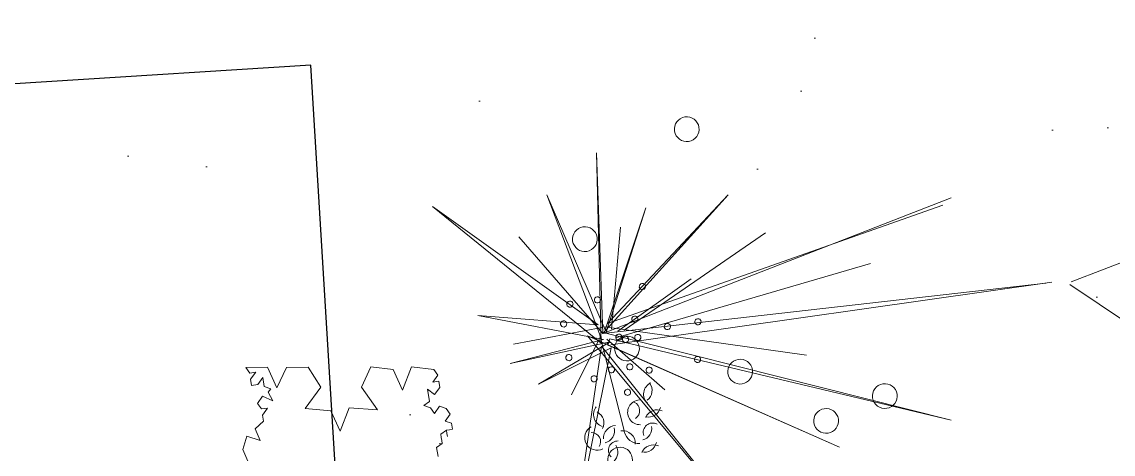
# Model space of a CAD drawing. Header units: metres. Extents: x 0 to 4415, y 1197 to 2590.
# Drawn here: x 1905.286 to 1905.993, y 1309.759 to 1310.039 of the extents above; entities that cross this region are included whole.
import ezdxf

# ---------------------------------------------------------------- set-up
doc = ezdxf.new("R2010")
doc.units = ezdxf.units.M
doc.layers.add('SECURITE', color=3, linetype='Continuous')
doc.layers.add('veg', color=7, linetype='Continuous', lineweight=9, true_color=0x61c200)

# ---------------------------------------------------------------- blocks, each defined once
blk = doc.blocks.new('Plantes')
for p, q in [((-0.5796, 1.7132), (-0.238, 1.2957)), ((-0.189, 1.2913), (-0.5796, 1.7132)), ((-0.2838, 1.6127), (-0.1979, 1.2839)), ((-0.238, 1.2957), (-0.2838, 1.6127)), ((-0.1979, 1.2839), (-0.1508, 1.535)), ((-0.1508, 1.535), (-0.1912, 1.2668)), ((-0.2306, 1.2868), (-0.2012, 1.523)), ((-0.2142, 1.2853), (-0.4842, 1.4906)), ((-0.1912, 1.2668), (-0.0912, 1.4638)), ((-0.0912, 1.4638), (-0.1748, 1.2653)), ((-0.5902, 1.4095), (-0.2135, 1.2935)), ((-0.2231, 1.2779), (-0.5902, 1.4095)), ((0.281, 1.3894), (-0.1808, 1.2906)), ((-0.1748, 1.2653), (0.281, 1.3894)), ((-0.2053, 1.2928), (-0.0577, 1.3784)), ((-0.2106, 1.3262), (0.1269, 0.6784)), ((0.2921, 0.9601), (-0.2106, 1.3262)), ((-0.6932, 1.2704), (-0.189, 1.2913)), ((-0.2142, 1.2853), (-0.6932, 1.2704)), ((-0.559, 0.929), (-0.2142, 1.2853)), ((-0.5393, 1.1496), (-0.2231, 1.2779)), ((-0.215, 1.2771), (-0.5393, 1.1496)), ((-0.2142, 1.2853), (-0.5127, 0.3401)), ((-0.2702, 0.1044), (-0.2142, 1.2853)), ((-0.2313, 1.2786), (-0.122, 0.75)), ((0.0754, 0.3782), (-0.215, 1.2771)), ((-0.2135, 1.2935), (0.0458, 1.2456)), ((-0.1986, 1.2757), (-0.055, 1.1311)), ((0.1269, 0.6784), (-0.1823, 1.2742)), ((-0.1808, 1.2906), (0.2921, 0.9601)), ((-0.2402, 1.2712), (-0.559, 0.929)), ((-0.4942, 0.3632), (-0.2402, 1.2712)), ((-0.2246, 1.2615), (-0.4919, 1.2195)), ((-0.2008, 1.2512), (-0.3527, 0.5647)), ((-0.2179, 1.2445), (-0.3431, 1.0415)), ((-0.183, 1.2661), (-0.2717, 0.088)), ((-0.1993, 1.2675), (0.0754, 0.3782)), ((-0.2193, 1.2281), (-0.4519, 0.8371)), ((0.0011, -1.8388), (-0.0331, -1.8522)), ((0.033, -1.8499), (0.0011, -1.8388)), ((-0.215, -1.8607), (-0.212, -1.9186)), ((-0.1994, -1.8703), (-0.215, -1.8607)), ((-0.2009, -1.8866), (-0.1994, -1.8703)), ((-0.1831, -1.8718), (-0.2009, -1.8866)), ((-0.1667, -1.8732), (-0.1831, -1.8718)), ((-0.1682, -1.8896), (-0.1667, -1.8732)), ((-0.0516, -1.8752), (-0.0701, -1.8983)), ((-0.0197, -1.8863), (-0.0516, -1.8752)), ((-0.0331, -1.8522), (-0.0197, -1.8863)), ((-0.186, -1.9044), (-0.1682, -1.8896)), ((-0.1615, -1.9066), (-0.186, -1.9044)), ((-0.1548, -1.9237), (-0.1615, -1.9066)), ((-0.1184, -1.8858), (-0.1362, -1.9006)), ((-0.1362, -1.9006), (-0.1221, -1.9266)), ((-0.1028, -1.8954), (-0.1184, -1.8858)), ((-0.1043, -1.9117), (-0.1028, -1.8954)), ((-0.0865, -1.8968), (-0.1043, -1.9117)), ((-0.0701, -1.8983), (-0.0865, -1.8968)), ((-0.212, -1.9186), (-0.1562, -1.94)), ((-0.1459, -1.9163), (-0.1548, -1.9237)), ((-0.1221, -1.9266), (-0.1459, -1.9163)), ((-0.1562, -1.94), (-0.2082, -1.9683)), ((-0.2082, -1.9683), (-0.2051, -2.0263)), ((-0.1501, -2.0559), (-0.0967, -2.0112)), ((-0.0967, -2.0112), (-0.0862, -2.0781)), ((-0.2051, -2.0263), (-0.1501, -2.0559)), ((-0.0862, -2.0781), (-0.0305, -2.0995)), ((-0.0305, -2.0995), (-0.0906, -2.1271)), ((-0.0906, -2.1271), (-0.0808, -2.2021)), ((-0.1432, -2.1636), (-0.1952, -2.1919)), ((-0.0808, -2.2021), (-0.1432, -2.1636)), ((-0.1952, -2.1919), (-0.1839, -2.2505)), ((-0.1839, -2.2505), (-0.1282, -2.272)), ((-0.1282, -2.272), (-0.1883, -2.2995)), ((-0.1883, -2.2995), (-0.1771, -2.3582)), ((-0.1259, -2.3381), (-0.0932, -2.341)), ((-0.111, -2.3559), (-0.1259, -2.3381)), ((-0.0932, -2.341), (-0.0836, -2.3254)), ((-0.0836, -2.3254), (-0.0768, -2.3424)), ((-0.0768, -2.3424), (-0.0612, -2.3521)), ((-0.1771, -2.3582), (-0.1615, -2.3678)), ((-0.1615, -2.3678), (-0.1437, -2.3529)), ((-0.1437, -2.3529), (-0.1451, -2.3693)), ((-0.1451, -2.3693), (-0.1288, -2.3707)), ((-0.1288, -2.3707), (-0.111, -2.3559)), ((-0.0612, -2.3521), (-0.079, -2.3669)), ((-0.079, -2.3669), (-0.0723, -2.384)), ((-0.0144, -2.381), (-0.0048, -2.3653)), ((-0.0048, -2.3653), (0.0034, -2.3661)), ((-0.0048, -2.3653), (-0.0048, -2.3653)), ((0.0034, -2.3661), (0.0116, -2.3668)), ((0.0034, -2.3661), (0.0034, -2.3661)), ((0.0034, -2.3661), (0.0034, -2.3661)), ((0.0116, -2.3668), (0.0197, -2.3675)), ((0.0197, -2.3675), (0.0294, -2.3519)), ((0.0205, -2.3594), (0.0197, -2.3675)), ((0.0197, -2.3675), (0.0205, -2.3594)), ((0.0294, -2.3519), (0.0539, -2.3541)), ((-0.0723, -2.384), (-0.0567, -2.3936)), ((-0.0567, -2.3936), (-0.0389, -2.3788)), ((-0.0389, -2.3788), (-0.0322, -2.3958)), ((-0.0322, -2.3958), (-0.0159, -2.3973)), ((-0.0159, -2.3973), (-0.0151, -2.3891)), ((-0.0151, -2.3891), (-0.0144, -2.381)), ((-0.0062, -2.3817), (-0.0144, -2.381)), ((-0.0144, -2.381), (-0.0062, -2.3817)), ((0.0019, -2.3824), (-0.0062, -2.3817)), ((-0.0062, -2.3817), (0.0019, -2.3824))]:
    blk.add_line(p, q)
at = {"color": 97}
for p, q in [((-0.215, 1.2771), (-0.215, 1.2771)), ((-0.1823, 1.2742), (-0.1993, 1.2675))]:
    blk.add_line(p, q, dxfattribs=at)
at = {"color": 72}
for centre, major_axis, start_param, end_param in [((-0.2463, 1.387), (0.0058, 0.0058), 2.267169, 8.550354), ((-0.2975, 1.3669), (0.0058, 0.0058), 2.267169, 8.550354), ((-0.1564, 1.379), (0.0058, 0.0058), 2.267169, 8.550354), ((0.0605, 1.3184), (0.0232, 0.0232), 5.077149, 8.218741), ((0.0701, 1.3341), (0.0174, 0.0174), 2.406795, 4.536097), ((-0.0962, 1.316), (0.0058, 0.0058), 2.267169, 8.550354), ((0.0004, 1.2909), (0.0232, 0.0232), 5.862547, 7.817316), ((0.0204, 1.3303), (0.0232, 0.0232), 2.895487, 4.466283), ((-0.3041, 1.2933), (0.0058, 0.0058), 2.267169, 8.550354), ((-0.1169, 1.2684), (0.0058, 0.0058), 2.267169, 8.550354), ((0.0643, 1.2687), (0.0232, 0.0232), 0.783639, 2.389342), ((0.0427, 1.3036), (0.0232, 0.0232), 3.750698, 5.321495), ((0.097, 1.2658), (0.0174, 0.0174), 0.0506, 2.476608), ((0.0999, 1.2985), (0.0232, 0.0232), 3.401633, 4.832803), ((-0.2015, 1.243), (0.0058, 0.0058), 2.267169, 8.550354), ((0.0792, 1.2509), (0.0232, 0.0232), 2.249715, 4.064858), ((0.0421, 1.2048), (0.029, 0.029), 5.530934, 6.909744), ((-0.1948, 1.2259), (0.0058, 0.0058), 2.267169, 8.550354), ((-0.1213, 1.2194), (0.0058, 0.0058), 2.267169, 8.550354), ((-0.0545, 1.2299), (0.0058, 0.0058), 2.267169, 8.550354), ((0.0005, 1.2003), (0.0232, 0.0232), 5.530934, 8.672527), ((-0.2468, 1.1976), (0.0058, 0.0058), 2.267169, 8.550354), ((-0.1977, 1.1933), (0.0058, 0.0058), 2.267169, 8.550354), ((-0.0447, 1.1549), (0.0232, 0.0232), 0.033147, 1.987916), ((-0.0054, 1.2255), (0.0174, 0.0174), 2.86058, 4.989882), ((0.0556, 1.1706), (0.0174, 0.0174), 0.504386, 2.930394), ((0.0421, 1.2048), (0.0232, 0.0232), 3.855418, 5.286588), ((0.0741, 1.1937), (0.0232, 0.0232), 4.204484, 5.77528), ((0.1216, 1.173), (0.0232, 0.0232), 1.237424, 2.843127), ((-0.3314, 1.1722), (0.0058, 0.0058), 2.267169, 8.550354), ((-0.1093, 1.1689), (0.0058, 0.0058), 2.267169, 8.550354), ((-0.0574, 1.1972), (0.0232, 0.0232), 3.349273, 4.920069), ((-0.018, 1.1772), (0.0232, 0.0232), 4.204484, 5.77528), ((0.0296, 1.1565), (0.0232, 0.0232), 1.237424, 2.843127), ((-0.2214, 1.113), (0.0058, 0.0058), 2.267169, 8.550354), ((-0.1292, 1.0389), (0.0058, 0.0058), 2.267169, 8.550354), ((-0.2287, 1.0313), (0.0058, 0.0058), 2.267169, 8.550354)]:
    blk.add_ellipse(centre, major_axis=major_axis, ratio=1, start_param=start_param, end_param=end_param, dxfattribs=at)
at = {"color": 10}
for centre in [(-0.4668, 1.3161), (-0.1703, 1.2237), (-0.7396, 1.0275), (-0.0896, 0.9283), (0.0556, 0.7094)]:
    blk.add_ellipse(centre, major_axis=(0.0232, 0.0232), ratio=1, start_param=2.267169, end_param=8.550354, dxfattribs=at)
at = {"color": 50}
for centre in [(0.0001, 0.5497), (0.0933, -2.8353)]:
    blk.add_ellipse(centre, major_axis=(0.0232, 0.0232), ratio=1, start_param=2.267169, end_param=8.550354, dxfattribs=at)

msp = doc.modelspace()

# ---------------------------------------------------------------- hatches: boundary and pattern name
at = {"layer": 'veg'}
h = msp.add_hatch(dxfattribs=at)
h.set_pattern_fill('AR-CONC', color=256, scale=0.003, angle=-1e-14, style=0)
h.paths.add_polyline_path([(1913.86234, 1312.10545), (1904.36234, 1312.10545), (1904.36234, 1309.94057), (1905.47326, 1310.01054), (1905.50708, 1309.4559), (1907.36282, 1309.56841), (1907.32912, 1310.12127), (1908.52675, 1310.19669), (1908.56063, 1309.64103), (1910.82943, 1309.77858), (1910.79504, 1310.34265), (1911.99267, 1310.41808), (1912.02723, 1309.85119), (1913.86234, 1309.96245)])
h.paths.add_polyline_path([(1905.47326, 1310.01054), (1904.36234, 1309.94057), (1904.36234, 1309.3865), (1905.50708, 1309.4559)])
h.paths.add_polyline_path([(1908.52675, 1310.19669), (1907.32912, 1310.12127), (1907.36282, 1309.56841), (1908.56063, 1309.64103)], flags=17)
h.paths.add_polyline_path([(1911.99267, 1310.41808), (1910.79504, 1310.34265), (1910.82943, 1309.77858), (1912.02723, 1309.85119)], flags=17)
h = msp.add_hatch(dxfattribs=at)
h.set_pattern_fill('AR-CONC', color=256, scale=0.003, angle=-1e-14, style=0)
h.paths.add_polyline_path([(1913.76235, 1312.10545), (1904.36234, 1312.10545), (1904.36234, 1309.94057), (1905.47326, 1310.01054), (1905.50708, 1309.4559), (1907.36282, 1309.56841), (1907.32912, 1310.12127), (1908.52675, 1310.19669), (1908.56063, 1309.64103), (1910.82943, 1309.77858), (1910.79504, 1310.34265), (1911.99267, 1310.41808), (1912.02723, 1309.85119), (1913.76235, 1309.96245)])
h.paths.add_polyline_path([(1905.47326, 1310.01054), (1904.36234, 1309.94057), (1904.36234, 1309.3865), (1905.50708, 1309.4559)])
h.paths.add_polyline_path([(1908.52675, 1310.19669), (1907.32912, 1310.12127), (1907.36282, 1309.56841), (1908.56063, 1309.64103)], flags=17)
h.paths.add_polyline_path([(1911.99267, 1310.41808), (1910.79504, 1310.34265), (1910.82943, 1309.77858), (1912.02723, 1309.85119)], flags=17)

# ---------------------------------------------------------------- linework, layer by layer
at = {"layer": 'SECURITE', "linetype": 'Continuous'}
msp.add_lwpolyline([(1904.31214, 1309.33622), (1905.50978, 1309.41165), (1905.47326, 1310.01054), (1904.27563, 1309.93511), (1904.31214, 1309.33622)], dxfattribs=at)

# ---------------------------------------------------------------- block references
at = {"layer": 'veg', "ltscale": 0.1, "xscale": -0.2441011966847085, "yscale": 0.2441011966847084, "zscale": 0.2441011966847084, "rotation": 93.75585335120175}
for p in [(1905.97877, 1309.8054), (1905.97877, 1309.8054), (1904.9814, 1309.73289), (1904.9814, 1309.73289)]:
    msp.add_blockref('Plantes', p, dxfattribs=at)

doc.saveas('drawing.dxf')
